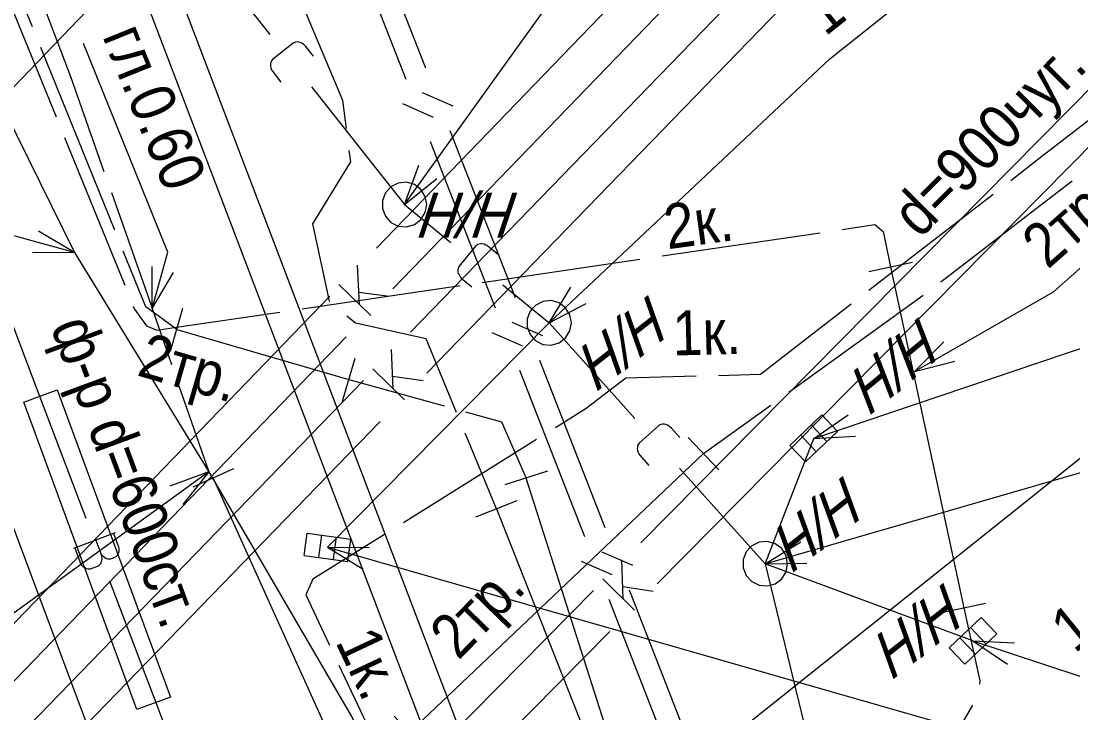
# Model space of a CAD drawing. Header units: metres. Extents: x 369 to 856, y 14070 to 14447.
# Drawn here: x 437.05 to 460.58, y 14119.9 to 14135.37 of the extents above; entities that cross this region are included whole.
import ezdxf
from ezdxf.enums import TextEntityAlignment as Align

# ---------------------------------------------------------------- set-up
doc = ezdxf.new("R2010")
doc.units = ezdxf.units.M
doc.header["$MEASUREMENT"] = 0
for name, color, linetype, lineweight in [('Водопровод', 7, 'Continuous', 25), ('Водосток', 7, 'Continuous', 25), ('Водосточный коллектор', 7, 'Continuous', 25), ('Кабели', 7, 'Continuous', 25), ('Кабель связи', 7, 'Continuous', 25), ('Кабель электрический', 7, 'Continuous', 25), ('Канализация самотёчная', 7, 'Continuous', 25), ('Подземные коммуникации', 7, 'Continuous', 25)]:
    doc.layers.add(name, color=color, linetype=linetype, lineweight=lineweight)
doc.styles.add('Style-RUSSIAN_1251', font='RUSSIAN_1251.shx')
doc.styles.add('Style-RUSSIAN_1251 I 0.32289', font='RUSSIAN_1251.shx', dxfattribs={"oblique": 18.5})

# ---------------------------------------------------------------- blocks, each defined once
blk = doc.blocks.new('RESHT1_27')
at = {"layer": 'Водосток', "color": 252, "linetype": 'Continuous', "lineweight": 9}
for p, q in [((-0.494, -0.254), (-0.494, 0.254)), ((-0.494, 0.254), (0.495, 0.254)), ((-0.163, -0.245), (-0.163, 0.251)), ((0.166, -0.245), (0.166, 0.251)), ((0.495, -0.254), (0.495, 0.254)), ((-0.494, -0.254), (0.495, -0.254))]:
    blk.add_line(p, q, dxfattribs=at)
blk = doc.blocks.new('msdElementTypeLineString_291')
at = {"layer": 'Кабель электрический', "color": 252, "linetype": 'Continuous', "lineweight": 9}
for p, q in [((1.36, 2.14), (1.64, 3.1)), ((5.21, 1.02), (5.49, 1.98))]:
    blk.add_line(p, q, dxfattribs=at)
blk = doc.blocks.new('msdElementTypeMultiLine')
at = {"layer": 'Кабель электрический', "color": 252, "linetype": 'Continuous', "lineweight": 9, "flags": 128}
blk.add_lwpolyline([(1.5, 2.62), (5.35, 1.5)], dxfattribs=at)
at = {"layer": 'Кабель электрический', "color": 252, "linetype": 'Continuous', "lineweight": 9}
blk.add_blockref('msdElementTypeLineString_291', (0, 0), dxfattribs=at)
blk = doc.blocks.new('msdElementTypeLineString_292')
at = {"layer": 'Кабель электрический', "color": 252, "linetype": 'Continuous', "lineweight": 9}
for p, q in [((1.035, 13.731), (1.965, 14.099)), ((5.94, 1.316), (6.87, 1.684))]:
    blk.add_line(p, q, dxfattribs=at)
blk = doc.blocks.new('msdElementTypeMultiLine_1')
at = {"layer": 'Кабель электрический', "color": 252, "linetype": 'Continuous', "lineweight": 9, "flags": 128}
blk.add_lwpolyline([(1.5, 13.915), (6.405, 1.5)], dxfattribs=at)
at = {"layer": 'Кабель электрический', "color": 252, "linetype": 'Continuous', "lineweight": 9}
blk.add_blockref('msdElementTypeLineString_292', (0, 0), dxfattribs=at)
blk = doc.blocks.new('msdElementTypeLineString_293')
at = {"layer": 'Кабель электрический', "color": 252, "linetype": 'Continuous', "lineweight": 9}
for p, q in [((1.976, 13.702), (1.024, 13.398)), ((5.826, 1.652), (4.874, 1.348))]:
    blk.add_line(p, q, dxfattribs=at)
blk = doc.blocks.new('msdElementTypeMultiLine_2')
at = {"layer": 'Кабель электрический', "color": 252, "linetype": 'Continuous', "lineweight": 9, "flags": 128}
blk.add_lwpolyline([(5.35, 1.5), (1.5, 13.55)], dxfattribs=at)
at = {"layer": 'Кабель электрический', "color": 252, "linetype": 'Continuous', "lineweight": 9}
blk.add_blockref('msdElementTypeLineString_293', (0, 0), dxfattribs=at)
blk = doc.blocks.new('msdElementTypeLineString_294')
at = {"layer": 'Кабель электрический', "color": 252, "linetype": 'Continuous', "lineweight": 9}
for p, q in [((8.425, 7.372), (7.737, 8.098)), ((1.844, 1.137), (1.156, 1.863))]:
    blk.add_line(p, q, dxfattribs=at)
blk = doc.blocks.new('msdElementTypeMultiLine_3')
at = {"layer": 'Кабель электрический', "color": 252, "linetype": 'Continuous', "lineweight": 9, "flags": 128}
blk.add_lwpolyline([(1.5, 1.5), (8.081, 7.735)], dxfattribs=at)
at = {"layer": 'Кабель электрический', "color": 252, "linetype": 'Continuous', "lineweight": 9}
blk.add_blockref('msdElementTypeLineString_294', (0, 0), dxfattribs=at)
blk = doc.blocks.new('msdElementTypeLineString_295')
at = {"layer": 'Кабель электрический', "color": 252, "linetype": 'Continuous', "lineweight": 9}
for p, q in [((1.011, 9.022), (1.989, 9.232)), ((2.646, 1.395), (3.624, 1.605))]:
    blk.add_line(p, q, dxfattribs=at)
blk = doc.blocks.new('msdElementTypeMultiLine_4')
at = {"layer": 'Кабель электрический', "color": 252, "linetype": 'Continuous', "lineweight": 9, "flags": 128}
blk.add_lwpolyline([(1.5, 9.127), (3.135, 1.5)], dxfattribs=at)
at = {"layer": 'Кабель электрический', "color": 252, "linetype": 'Continuous', "lineweight": 9}
blk.add_blockref('msdElementTypeLineString_295', (0, 0), dxfattribs=at)
blk = doc.blocks.new('msdElementTypeLineString_301')
at = {"layer": 'Кабель электрический', "color": 252, "linetype": 'Continuous', "lineweight": 9}
blk.add_line((0, 2.2), (2.132, 1.614), dxfattribs=at)
at = {"layer": 'Кабель электрический', "color": 252, "linetype": 'Continuous', "lineweight": 9, "flags": 128}
blk.add_lwpolyline([(2.614, 1.482), (3.42, 1.26), (3.97, 0)], dxfattribs=at)
blk = doc.blocks.new('msdElementTypeMultiLine_10')
at = {"layer": 'Кабель электрический', "color": 252, "linetype": 'Continuous', "lineweight": 9}
blk.add_blockref('msdElementTypeLineString_301', (0, 0), dxfattribs=at)
blk = doc.blocks.new('msdElementTypeMultiLine_12')
at = {"layer": 'Кабели', "color": 252, "linetype": 'Continuous', "lineweight": 9, "flags": 128}
for points in [[(0.826, 34.018), (13.639, 0.393)], [(0.126, 33.75), (12.939, 0.125)]]:
    blk.add_lwpolyline(points, dxfattribs=at)
blk = doc.blocks.new('msdElementTypeLineString_320')
at = {"layer": 'Кабель электрический', "color": 252, "linetype": 'Continuous', "lineweight": 9}
for p, q in [((1.956, 18.792), (1.044, 18.38)), ((9.656, 1.698), (8.738, 1.302))]:
    blk.add_line(p, q, dxfattribs=at)
blk = doc.blocks.new('msdElementTypeMultiLine_25')
at = {"layer": 'Кабель электрический', "color": 252, "linetype": 'Continuous', "lineweight": 9, "flags": 128}
blk.add_lwpolyline([(9.197, 1.5), (8.388, 3.379), (8.288, 3.569), (1.5, 18.586)], dxfattribs=at)
at = {"layer": 'Кабель электрический', "color": 252, "linetype": 'Continuous', "lineweight": 9}
blk.add_blockref('msdElementTypeLineString_320', (0, 0), dxfattribs=at)
blk = doc.blocks.new('msdElementTypeLineString_515')
at = {"layer": 'Кабель электрический', "color": 252, "linetype": 'Continuous', "lineweight": 9}
for p, q in [((5.157, 6.634), (2.182, 4.774)), ((0.741, 1.588), (1.488, 0))]:
    blk.add_line(p, q, dxfattribs=at)
at = {"layer": 'Кабель электрический', "color": 252, "linetype": 'Continuous', "lineweight": 9, "flags": 128}
for points in [[(18.549, 14.566), (16.47, 12.963), (15.771, 12.424)], [(15.375, 12.119), (13.749, 10.865), (12.599, 9.972)], [(12.204, 9.666), (10.171, 8.088), (9.236, 8.064)], [(8.736, 8.051), (7.163, 8.01), (6.269, 7.328), (5.582, 6.898)], [(1.758, 4.509), (0.158, 3.51), (0, 3.164), (0.529, 2.04)]]:
    blk.add_lwpolyline(points, dxfattribs=at)
blk = doc.blocks.new('msdElementTypeMultiLine_212')
at = {"layer": 'Кабель электрический', "color": 252, "linetype": 'Continuous', "lineweight": 9}
blk.add_blockref('msdElementTypeLineString_515', (0, 0), dxfattribs=at)
blk = doc.blocks.new('msdElementTypeLineString_556')
at = {"layer": 'Кабель электрический', "color": 252, "linetype": 'Continuous', "lineweight": 9}
for p, q in [((1.907, 1.377), (4.909, 3.545)), ((0, 0), (1.501, 1.084))]:
    blk.add_line(p, q, dxfattribs=at)
at = {"layer": 'Кабель электрический', "color": 252, "linetype": 'Continuous', "lineweight": 9, "flags": 128}
blk.add_lwpolyline([(5.311, 3.843), (7.896, 5.833), (8.246, 6.102)], dxfattribs=at)
blk = doc.blocks.new('msdElementTypeMultiLine_250')
at = {"layer": 'Кабель электрический', "color": 252, "linetype": 'Continuous', "lineweight": 9}
blk.add_blockref('msdElementTypeLineString_556', (0, 0), dxfattribs=at)
blk = doc.blocks.new('msdElementTypeLineString_610')
at = {"layer": 'Водосток', "color": 252, "linetype": 'Continuous', "lineweight": 9}
for p, q in [((0.001, 9.444), (0.968, 5.451)), ((1.321, 3.993), (2.288, 0))]:
    blk.add_line(p, q, dxfattribs=at)
blk = doc.blocks.new('msdElementTypeMultiLine_286')
at = {"layer": 'Водосток', "color": 252, "linetype": 'Continuous', "lineweight": 9, "flags": 128}
blk.add_lwpolyline([(2.116, 5.065), (2.051, 5.335), (2.039, 5.372), (2.026, 5.399), (2.005, 5.437), (1.978, 5.468), (1.952, 5.49), (1.917, 5.508), (1.881, 5.52), (1.852, 5.52), (1.825, 5.518), (1.256, 5.381), (1.233, 5.37), (1.214, 5.359), (1.193, 5.339), (1.179, 5.319), (1.162, 5.292), (1.148, 5.262), (1.142, 5.228), (1.137, 5.18), (1.141, 5.143), (1.214, 4.842)], dxfattribs=at)
at = {"layer": 'Водосток', "color": 252, "linetype": 'Continuous', "lineweight": 9}
blk.add_blockref('msdElementTypeLineString_610', (0.467, 0.467), dxfattribs=at)
blk = doc.blocks.new('msdElementTypeMultiLine_287')
at = {"layer": 'Водосток', "color": 252, "linetype": 'Continuous', "lineweight": 9, "flags": 128}
blk.add_lwpolyline([(4.648, 0), (0.001, 1.725)], dxfattribs=at)
blk = doc.blocks.new('msdElementTypeMultiLine_288')
at = {"layer": 'Водосток', "color": 252, "linetype": 'Continuous', "lineweight": 9, "flags": 128}
blk.add_lwpolyline([(0.001, 0), (1.086, 2.802)], dxfattribs=at)
blk = doc.blocks.new('msdElementTypeLineString_611')
at = {"layer": 'Водосток', "color": 252, "linetype": 'Continuous', "lineweight": 9}
for p, q in [((0.001, 5.386), (1.918, 3.251)), ((2.92, 2.135), (4.837, 0))]:
    blk.add_line(p, q, dxfattribs=at)
blk = doc.blocks.new('msdElementTypeMultiLine_289')
at = {"layer": 'Водосток', "color": 252, "linetype": 'Continuous', "lineweight": 9, "flags": 128}
blk.add_lwpolyline([(3.389, 3.29), (3.204, 3.497), (3.176, 3.524), (3.151, 3.542), (3.115, 3.565), (3.077, 3.58), (3.043, 3.586), (3.004, 3.585), (2.966, 3.579), (2.941, 3.566), (2.917, 3.551), (2.482, 3.16), (2.466, 3.14), (2.456, 3.121), (2.446, 3.094), (2.443, 3.07), (2.441, 3.037), (2.443, 3.005), (2.454, 2.972), (2.473, 2.927), (2.494, 2.896), (2.701, 2.666)], dxfattribs=at)
at = {"layer": 'Водосток', "color": 252, "linetype": 'Continuous', "lineweight": 9}
blk.add_blockref('msdElementTypeLineString_611', (0.467, 0.467), dxfattribs=at)
blk = doc.blocks.new('msdElementTypeLineString_612')
at = {"layer": 'Водосток', "color": 252, "linetype": 'Continuous', "lineweight": 9}
for p, q in [((0, 6.435), (2.082, 3.806)), ((3.013, 2.63), (5.095, 0))]:
    blk.add_line(p, q, dxfattribs=at)
blk = doc.blocks.new('msdElementTypeMultiLine_290')
at = {"layer": 'Водосток', "color": 252, "linetype": 'Continuous', "lineweight": 9, "flags": 128}
blk.add_lwpolyline([(3.525, 3.783), (3.353, 4.001), (3.327, 4.03), (3.303, 4.049), (3.268, 4.074), (3.231, 4.092), (3.198, 4.101), (3.158, 4.102), (3.121, 4.098), (3.095, 4.086), (3.07, 4.073), (2.612, 3.71), (2.595, 3.691), (2.583, 3.672), (2.571, 3.646), (2.567, 3.622), (2.563, 3.59), (2.563, 3.557), (2.572, 3.523), (2.588, 3.477), (2.607, 3.446), (2.799, 3.203)], dxfattribs=at)
at = {"layer": 'Водосток', "color": 252, "linetype": 'Continuous', "lineweight": 9}
blk.add_blockref('msdElementTypeLineString_612', (0.467, 0.467), dxfattribs=at)
blk = doc.blocks.new('msdElementTypeLineString_613')
at = {"layer": 'Водосток', "color": 252, "linetype": 'Continuous', "lineweight": 9}
for p, q in [((0.001, 2.646), (1.039, 1.798)), ((2.2, 0.848), (3.238, 0))]:
    blk.add_line(p, q, dxfattribs=at)
blk = doc.blocks.new('msdElementTypeMultiLine_291')
at = {"layer": 'Водосток', "color": 252, "linetype": 'Continuous', "lineweight": 9, "flags": 128}
blk.add_lwpolyline([(2.564, 1.996), (2.349, 2.171), (2.317, 2.194), (2.29, 2.208), (2.25, 2.225), (2.21, 2.234), (2.176, 2.235), (2.138, 2.228), (2.101, 2.217), (2.079, 2.2), (2.058, 2.181), (1.687, 1.728), (1.675, 1.706), (1.667, 1.685), (1.662, 1.657), (1.663, 1.633), (1.666, 1.601), (1.672, 1.569), (1.689, 1.538), (1.714, 1.496), (1.739, 1.469), (1.979, 1.273)], dxfattribs=at)
at = {"layer": 'Водосток', "color": 252, "linetype": 'Continuous', "lineweight": 9}
blk.add_blockref('msdElementTypeLineString_613', (0.467, 0.467), dxfattribs=at)
blk = doc.blocks.new('msdElementTypeMultiLine_292')
at = {"layer": 'Водосток', "color": 252, "linetype": 'Continuous', "lineweight": 9, "flags": 128}
blk.add_lwpolyline([(0, 0), (4.959, 5.019)], dxfattribs=at)
blk = doc.blocks.new('msdElementTypeLineString_778')
at = {"layer": 'Водопровод', "color": 252, "linetype": 'Continuous', "lineweight": 9}
blk.add_line((0, 0), (34.524, 27.549), dxfattribs=at)
blk = doc.blocks.new('msdElementTypeMultiLine_400')
at = {"layer": 'Водопровод', "color": 252, "linetype": 'Continuous', "lineweight": 9}
blk.add_blockref('msdElementTypeLineString_778', (0.5, 0.5), dxfattribs=at)
blk = doc.blocks.new('msdElementTypeLineString_814')
at = {"layer": 'Водосток', "color": 252, "linetype": 'Continuous', "lineweight": 9}
for p, q in [((0.001, 31.472), (5.634, 16.438)), ((6.16, 15.034), (11.793, 0))]:
    blk.add_line(p, q, dxfattribs=at)
blk = doc.blocks.new('msdElementTypeMultiLine_420')
at = {"layer": 'Водосток', "color": 252, "linetype": 'Continuous', "lineweight": 9, "flags": 128}
blk.add_lwpolyline([(6.88, 16.141), (6.782, 16.401), (6.767, 16.436), (6.75, 16.462), (6.724, 16.496), (6.694, 16.524), (6.665, 16.543), (6.629, 16.556), (6.591, 16.564), (6.563, 16.561), (6.536, 16.556), (5.988, 16.35), (5.966, 16.337), (5.949, 16.324), (5.93, 16.302), (5.919, 16.28), (5.905, 16.251), (5.895, 16.22), (5.893, 16.185), (5.894, 16.136), (5.903, 16.1), (6.011, 15.81)], dxfattribs=at)
at = {"layer": 'Водосток', "color": 252, "linetype": 'Continuous', "lineweight": 9}
blk.add_blockref('msdElementTypeLineString_814', (0.467, 0.467), dxfattribs=at)
blk = doc.blocks.new('msdElementTypeLineString_833')
at = {"layer": 'Кабель электрический', "color": 252, "linetype": 'Continuous', "lineweight": 9}
blk.add_line((3.303, 31.55), (1.531, 28.528), dxfattribs=at)
at = {"layer": 'Кабель электрический', "color": 252, "linetype": 'Continuous', "lineweight": 9, "flags": 128}
blk.add_lwpolyline([(3.103, 33.729), (3.466, 32.094), (3.453, 32.018)], dxfattribs=at)
blk = doc.blocks.new('msdElementTypeMultiLine_437')
at = {"layer": 'Кабель электрический', "color": 252, "linetype": 'Continuous', "lineweight": 9}
blk.add_blockref('msdElementTypeLineString_833', (0, 0), dxfattribs=at)
blk = doc.blocks.new('msdElementTypeLineString_838')
at = {"layer": 'Кабель электрический', "color": 252, "linetype": 'Continuous', "lineweight": 9}
for p, q in [((0.828, 15.864), (0, 17.907)), ((4.516, 6.768), (2.86, 10.853)), ((6.36, 2.22), (4.704, 6.305))]:
    blk.add_line(p, q, dxfattribs=at)
at = {"layer": 'Кабель электрический', "color": 252, "linetype": 'Continuous', "lineweight": 9, "flags": 128}
for points in [[(2.672, 11.316), (2.239, 12.385), (1.016, 15.401)], [(7.744, 0), (7.054, 0.51), (6.548, 1.757)]]:
    blk.add_lwpolyline(points, dxfattribs=at)
blk = doc.blocks.new('msdElementTypeMultiLine_444')
at = {"layer": 'Кабель электрический', "color": 252, "linetype": 'Continuous', "lineweight": 9}
blk.add_blockref('msdElementTypeLineString_838', (0, 0), dxfattribs=at)
blk = doc.blocks.new('msdElementTypeLineString_845')
at = {"layer": 'Кабель электрический', "color": 252, "linetype": 'Continuous', "lineweight": 9}
for p, q in [((3.925, 8.078), (5.275, 4.772)), ((5.464, 4.309), (6.813, 1.003)), ((18.834, 1.66), (22.367, 2.179)), ((14.806, 1.068), (18.339, 1.587)), ((10.779, 0.477), (14.312, 0.996))]:
    blk.add_line(p, q, dxfattribs=at)
at = {"layer": 'Кабель электрический', "color": 252, "linetype": 'Continuous', "lineweight": 9, "flags": 128}
for points in [[(22.861, 2.251), (23.594, 2.359), (23.78, 2.204), (23.947, 1.419)], [(7.002, 0.54), (7.031, 0.468), (7.3, 0.093), (7.532, 0), (7.915, 0.056), (10.284, 0.404)]]:
    blk.add_lwpolyline(points, dxfattribs=at)
blk = doc.blocks.new('msdElementTypeMultiLine_451')
at = {"layer": 'Кабель электрический', "color": 252, "linetype": 'Continuous', "lineweight": 9}
blk.add_blockref('msdElementTypeLineString_845', (0, 0), dxfattribs=at)
blk = doc.blocks.new('msdElementTypeLineString_875')
at = {"layer": 'Канализация самотёчная', "color": 252, "linetype": 'Continuous', "lineweight": 9}
for p, q in [((13.639, 14.06), (26.232, 27.043)), ((0.001, 0.001), (12.594, 12.983))]:
    blk.add_line(p, q, dxfattribs=at)
blk = doc.blocks.new('msdElementTypeLineString_876')
at = {"layer": 'Канализация самотёчная', "color": 252, "linetype": 'Continuous', "lineweight": 9}
for p, q in [((13.64, 14.061), (26.234, 27.044)), ((0.001, 0), (12.595, 12.984))]:
    blk.add_line(p, q, dxfattribs=at)
blk = doc.blocks.new('msdElementTypeLineString_877')
at = {"layer": 'Канализация самотёчная', "color": 252, "linetype": 'Continuous', "lineweight": 9}
for p, q in [((13.579, 13.762), (13.539, 14.637)), ((13.121, 14.206), (13.832, 13.516)), ((13.566, 14.039), (14.25, 13.947))]:
    blk.add_line(p, q, dxfattribs=at)
blk = doc.blocks.new('msdElementTypeMultiLine_473')
at = {"layer": 'Канализация самотёчная', "color": 252, "linetype": 'Continuous', "lineweight": 9}
for name, p in [('msdElementTypeLineString_875', (0.323, 0.963)), ('msdElementTypeLineString_876', (0.689, 0.048)), ('msdElementTypeLineString_877', (0, 0))]:
    blk.add_blockref(name, p, dxfattribs=at)
blk = doc.blocks.new('msdElementTypeLineString_925')
at = {"layer": 'Кабель связи', "color": 252, "linetype": 'Continuous', "lineweight": 9}
for p, q in [((5.558, 22.684), (7.02, 18.944)), ((6.949, 18.395), (7.636, 18.095)), ((7.566, 17.547), (9.027, 13.807)), ((8.957, 13.258), (9.644, 12.958)), ((9.573, 12.409), (11.035, 8.669)), ((10.965, 8.121), (11.651, 7.821)), ((11.581, 7.272), (13.043, 3.532))]:
    blk.add_line(p, q, dxfattribs=at)
blk = doc.blocks.new('msdElementTypeLineString_926')
at = {"layer": 'Кабель связи', "color": 252, "linetype": 'Continuous', "lineweight": 9}
for p, q in [((5.536, 22.584), (6.989, 18.866)), ((6.919, 18.318), (7.606, 18.017)), ((7.535, 17.469), (8.988, 13.751)), ((8.918, 13.203), (9.605, 12.902)), ((9.534, 12.354), (10.987, 8.636)), ((10.917, 8.088), (11.604, 7.787)), ((11.533, 7.239), (12.986, 3.521))]:
    blk.add_line(p, q, dxfattribs=at)
blk = doc.blocks.new('msdElementTypeMultiLine_516')
at = {"layer": 'Кабель связи', "color": 252, "linetype": 'Continuous', "lineweight": 9}
for name, p in [('msdElementTypeLineString_925', (0.409, 0.172)), ('msdElementTypeLineString_926', (0, 0))]:
    blk.add_blockref(name, p, dxfattribs=at)
blk = doc.blocks.new('msdElementTypeLineString_937')
at = {"layer": 'Канализация самотёчная', "color": 252, "linetype": 'Continuous', "lineweight": 9}
for p, q in [((16.046, 16.225), (31.036, 31.383)), ((0, 0), (14.991, 15.158))]:
    blk.add_line(p, q, dxfattribs=at)
blk = doc.blocks.new('msdElementTypeLineString_938')
at = {"layer": 'Канализация самотёчная', "color": 252, "linetype": 'Continuous', "lineweight": 9}
for p, q in [((16.047, 16.226), (31.038, 31.385)), ((0.001, 0.001), (14.992, 15.16))]:
    blk.add_line(p, q, dxfattribs=at)
blk = doc.blocks.new('msdElementTypeLineString_939')
at = {"layer": 'Канализация самотёчная', "color": 252, "linetype": 'Continuous', "lineweight": 9}
for p, q in [((15.978, 15.933), (15.947, 16.808)), ((15.525, 16.381), (16.229, 15.685)), ((15.968, 16.21), (16.651, 16.111))]:
    blk.add_line(p, q, dxfattribs=at)
blk = doc.blocks.new('msdElementTypeMultiLine_524')
at = {"layer": 'Канализация самотёчная', "color": 252, "linetype": 'Continuous', "lineweight": 9}
for name, p in [('msdElementTypeLineString_937', (0.324, 0.962)), ('msdElementTypeLineString_938', (0.688, 0.05)), ('msdElementTypeLineString_939', (0, 0))]:
    blk.add_blockref(name, p, dxfattribs=at)
blk = doc.blocks.new('msdElementTypeLineString_959')
at = {"layer": 'Кабель электрический', "color": 252, "linetype": 'Continuous', "lineweight": 9}
for p, q in [((0.698, 23.883), (0.001, 25.573)), ((2.283, 20.041), (0.889, 23.421)), ((3.893, 16.209), (2.474, 19.579)), ((5.506, 12.379), (4.087, 15.748)), ((10.31, 0), (9.61, 1.689))]:
    blk.add_line(p, q, dxfattribs=at)
at = {"layer": 'Кабель электрический', "color": 252, "linetype": 'Continuous', "lineweight": 9, "flags": 128}
for points in [[(6.953, 8.504), (6.875, 9.127), (5.7, 11.918)], [(6.581, 4.634), (6.572, 4.642), (6.203, 6.373), (7.047, 7.758), (7.016, 8.008)], [(9.418, 2.151), (8.734, 3.801), (7.152, 4.147), (6.962, 4.309)]]:
    blk.add_lwpolyline(points, dxfattribs=at)
blk = doc.blocks.new('msdElementTypeMultiLine_538')
at = {"layer": 'Кабель электрический', "color": 252, "linetype": 'Continuous', "lineweight": 9}
blk.add_blockref('msdElementTypeLineString_959', (0, 0), dxfattribs=at)
blk = doc.blocks.new('msdElementTypeLineString_980')
at = {"layer": 'Кабель электрический', "color": 252, "linetype": 'Continuous', "lineweight": 9}
for p, q in [((0, 21.414), (0.766, 19.525)), ((0.954, 19.062), (2.485, 15.284)), ((7.383, 1.925), (8.053, 0))]:
    blk.add_line(p, q, dxfattribs=at)
at = {"layer": 'Кабель электрический', "color": 252, "linetype": 'Continuous', "lineweight": 9, "flags": 128}
for points in [[(2.673, 14.82), (2.825, 14.444), (4.131, 11.013)], [(4.309, 10.546), (4.957, 8.843), (5.706, 6.717)], [(5.872, 6.245), (6.626, 4.103), (7.219, 2.397)]]:
    blk.add_lwpolyline(points, dxfattribs=at)
blk = doc.blocks.new('msdElementTypeMultiLine_559')
at = {"layer": 'Кабель электрический', "color": 252, "linetype": 'Continuous', "lineweight": 9}
blk.add_blockref('msdElementTypeLineString_980', (0, 0), dxfattribs=at)
blk = doc.blocks.new('msdElementTypeMultiLine_562')
at = {"layer": 'Кабель электрический', "color": 252, "linetype": 'Continuous', "lineweight": 9, "flags": 128}
blk.add_lwpolyline([(1.501, 41.894), (1.521, 41.852), (4.901, 35.062), (8.791, 27.172), (11.801, 22.272), (14.991, 16.802), (17.621, 11.902), (19.391, 8.672), (20.981, 5.262), (22.728, 1.5)], dxfattribs=at)
blk = doc.blocks.new('msdElementTypeLineString_990')
at = {"layer": 'Канализация самотёчная', "color": 252, "linetype": 'Continuous', "lineweight": 9}
for p, q in [((13.619, 14.09), (26.195, 27.102)), ((0.001, 0), (12.577, 13.012))]:
    blk.add_line(p, q, dxfattribs=at)
blk = doc.blocks.new('msdElementTypeLineString_991')
at = {"layer": 'Канализация самотёчная', "color": 252, "linetype": 'Continuous', "lineweight": 9}
for p, q in [((13.623, 14.094), (26.203, 27.11)), ((0.001, 0), (12.581, 13.016))]:
    blk.add_line(p, q, dxfattribs=at)
blk = doc.blocks.new('msdElementTypeLineString_992')
at = {"layer": 'Канализация самотёчная', "color": 252, "linetype": 'Continuous', "lineweight": 9}
for p, q in [((13.562, 13.793), (13.521, 14.668)), ((13.104, 14.236), (13.816, 13.548)), ((13.549, 14.07), (14.233, 13.979))]:
    blk.add_line(p, q, dxfattribs=at)
blk = doc.blocks.new('msdElementTypeMultiLine_566')
at = {"layer": 'Канализация самотёчная', "color": 252, "linetype": 'Continuous', "lineweight": 9}
for name, p in [('msdElementTypeLineString_990', (0.323, 0.964)), ('msdElementTypeLineString_991', (0.689, 0.048)), ('msdElementTypeLineString_992', (0, 0))]:
    blk.add_blockref(name, p, dxfattribs=at)
blk = doc.blocks.new('msdElementTypeLineString_1070')
at = {"layer": 'Водопровод', "color": 252, "linetype": 'Continuous', "lineweight": 9}
for p, q in [((0, 31.869), (3.097, 23.689)), ((3.628, 22.286), (6.725, 14.107)), ((6.725, 14.107), (7.759, 11.383)), ((8.291, 9.98), (9.326, 7.256)), ((9.326, 7.256), (10.437, 4.33)), ((10.969, 2.927), (12.08, 0.001))]:
    blk.add_line(p, q, dxfattribs=at)
blk = doc.blocks.new('msdElementTypeLineString_1071')
at = {"layer": 'Водопровод', "color": 252, "linetype": 'Continuous', "lineweight": 9}
for p, q in [((4.254, 23.859), (3.321, 23.506)), ((3.82, 23.694), (3.934, 23.394)), ((3.352, 23.517), (3.48, 23.178)), ((8.916, 11.553), (7.984, 11.199)), ((8.482, 11.388), (8.596, 11.088)), ((8.014, 11.21), (8.143, 10.872)), ((11.594, 4.5), (10.661, 4.146)), ((11.16, 4.335), (11.274, 4.035)), ((10.692, 4.157), (10.82, 3.819))]:
    blk.add_line(p, q, dxfattribs=at)
at = {"layer": 'Водопровод', "color": 252, "linetype": 'Continuous', "lineweight": 9, "flags": 128}
for points in [[(4.22, 23.846), (4.333, 23.548), (4.338, 23.518), (4.338, 23.464), (4.329, 23.41), (4.321, 23.388), (4.31, 23.365), (4.292, 23.343), (4.269, 23.32), (4.256, 23.311), (4.148, 23.27), (4.125, 23.267), (4.093, 23.269), (4.068, 23.276), (4.043, 23.284), (4.014, 23.303), (3.984, 23.33), (3.96, 23.355), (3.934, 23.394), (3.944, 23.356), (3.952, 23.324), (3.955, 23.273), (3.95, 23.239), (3.943, 23.206), (3.924, 23.167), (3.898, 23.135), (3.871, 23.115), (3.693, 23.048), (3.674, 23.045), (3.646, 23.046), (3.611, 23.055), (3.573, 23.075), (3.546, 23.094), (3.51, 23.13), (3.492, 23.153), (3.48, 23.178)], [(8.882, 11.54), (8.995, 11.242), (9.001, 11.212), (9.001, 11.158), (8.991, 11.104), (8.984, 11.082), (8.973, 11.059), (8.955, 11.037), (8.932, 11.014), (8.919, 11.005), (8.811, 10.964), (8.788, 10.961), (8.756, 10.963), (8.731, 10.97), (8.706, 10.978), (8.677, 10.997), (8.647, 11.023), (8.623, 11.048), (8.596, 11.088), (8.607, 11.05), (8.615, 11.017), (8.618, 10.967), (8.613, 10.933), (8.606, 10.9), (8.587, 10.861), (8.561, 10.829), (8.534, 10.809), (8.356, 10.741), (8.338, 10.738), (8.309, 10.74), (8.274, 10.748), (8.236, 10.768), (8.209, 10.787), (8.173, 10.824), (8.155, 10.847), (8.143, 10.872)], [(11.56, 4.487), (11.673, 4.189), (11.678, 4.159), (11.679, 4.105), (11.669, 4.051), (11.662, 4.029), (11.65, 4.006), (11.633, 3.984), (11.61, 3.961), (11.597, 3.952), (11.489, 3.911), (11.466, 3.908), (11.433, 3.91), (11.409, 3.917), (11.384, 3.925), (11.354, 3.944), (11.324, 3.971), (11.301, 3.996), (11.274, 4.035), (11.284, 3.997), (11.293, 3.964), (11.296, 3.914), (11.291, 3.88), (11.283, 3.847), (11.264, 3.808), (11.238, 3.776), (11.212, 3.756), (11.034, 3.689), (11.015, 3.685), (10.987, 3.687), (10.952, 3.695), (10.914, 3.715), (10.887, 3.734), (10.851, 3.771), (10.832, 3.794), (10.82, 3.819)]]:
    blk.add_lwpolyline(points, dxfattribs=at)
blk = doc.blocks.new('msdElementTypeMultiLine_615')
at = {"layer": 'Водопровод', "color": 252, "linetype": 'Continuous', "lineweight": 9}
for name, p in [('msdElementTypeLineString_1070', (0.5, 0.5)), ('msdElementTypeLineString_1071', (0, 0))]:
    blk.add_blockref(name, p, dxfattribs=at)
blk = doc.blocks.new('RESHT1_33')
at = {"layer": 'Подземные коммуникации', "color": 252, "linetype": 'Continuous', "lineweight": 9}
for p, q in [((-0.494, -0.254), (-0.494, 0.254)), ((-0.494, 0.254), (0.495, 0.254)), ((-0.163, -0.245), (-0.163, 0.251)), ((0.166, -0.245), (0.166, 0.251)), ((0.495, -0.254), (0.495, 0.254)), ((-0.494, -0.254), (0.495, -0.254))]:
    blk.add_line(p, q, dxfattribs=at)
blk = doc.blocks.new('RESHT1_34')
at = {"layer": 'Подземные коммуникации', "color": 252, "linetype": 'Continuous', "lineweight": 9}
for p, q in [((-0.494, -0.254), (-0.494, 0.254)), ((-0.494, 0.254), (0.495, 0.254)), ((-0.163, -0.245), (-0.163, 0.251)), ((0.166, -0.245), (0.166, 0.251)), ((0.495, -0.254), (0.495, 0.254)), ((-0.494, -0.254), (0.495, -0.254))]:
    blk.add_line(p, q, dxfattribs=at)
blk = doc.blocks.new('DIMTXT_3')
at = {"layer": 'Водосток', "color": 252, "linetype": 'Continuous', "lineweight": 9}
for q in [(0.772, 0.526), (0.933, 0.052)]:
    blk.add_line((0, 0), q, dxfattribs=at)
at = {"layer": 'Водосток', "color": 252, "linetype": 'Continuous', "lineweight": 9, "flags": 128}
blk.add_lwpolyline([(0, 0), (8.694, 2.946), (14.829, 7.439)], dxfattribs=at)
at = {"layer": 'Водосток', "color": 252, "linetype": 'Continuous', "lineweight": 9, "style": 'Style-RUSSIAN_1251', "width": 0.9}
blk.add_text('145.24лот.', height=1, rotation=36.2172, dxfattribs=at).set_placement((8.019, 4.248), align=Align.TOP_LEFT)
blk = doc.blocks.new('DIMTXT_33')
at = {"layer": 'Водосток', "color": 252, "linetype": 'Continuous', "lineweight": 9}
for q in [(0.773, 0.524), (0.933, 0.05)]:
    blk.add_line((0, 0), q, dxfattribs=at)
at = {"layer": 'Водосток', "color": 252, "linetype": 'Continuous', "lineweight": 9, "flags": 128}
blk.add_lwpolyline([(0, 0), (6.804, 2.293), (12.628, 7.105)], dxfattribs=at)
at = {"layer": 'Водосток', "color": 252, "linetype": 'Continuous', "lineweight": 9, "style": 'Style-RUSSIAN_1251', "width": 0.9}
blk.add_text('145.08лот.', height=1, rotation=39.5662, dxfattribs=at).set_placement((6.054, 3.554), align=Align.TOP_LEFT)
blk = doc.blocks.new('DIMTXT_34')
at = {"layer": 'Водосток', "color": 252, "linetype": 'Continuous', "lineweight": 9}
for q in [(0.796, -0.488), (0.934, -0.007)]:
    blk.add_line((0, 0), q, dxfattribs=at)
at = {"layer": 'Водосток', "color": 252, "linetype": 'Continuous', "lineweight": 9, "flags": 128}
blk.add_lwpolyline([(0, 0), (19.122, -5.474), (25.187, -0.957)], dxfattribs=at)
blk = doc.blocks.new('DIMTXT_35')
at = {"layer": 'Водосток', "color": 252, "linetype": 'Continuous', "lineweight": 9}
for q in [(0.776, -0.519), (0.933, -0.045)]:
    blk.add_line((0, 0), q, dxfattribs=at)
at = {"layer": 'Водосток', "color": 252, "linetype": 'Continuous', "lineweight": 9, "flags": 128}
blk.add_lwpolyline([(0, 0), (2.388, -0.788), (8.257, 3.98)], dxfattribs=at)
at = {"layer": 'Водосток', "color": 252, "linetype": 'Continuous', "lineweight": 9, "style": 'Style-RUSSIAN_1251', "width": 0.9}
blk.add_text('145.38лот.', height=1, rotation=39.09, dxfattribs=at).set_placement((1.648, 0.479), align=Align.TOP_LEFT)
blk = doc.blocks.new('DIMTXT_39')
at = {"layer": 'Кабель электрический', "color": 252, "linetype": 'Continuous', "lineweight": 9}
for q in [(0.657, 0.664), (0.905, 0.23)]:
    blk.add_line((0, 0), q, dxfattribs=at)
at = {"layer": 'Кабель электрический', "color": 252, "linetype": 'Continuous', "lineweight": 9, "flags": 128}
blk.add_lwpolyline([(0, 0), (3.114, 1.783), (5.386, 3.794)], dxfattribs=at)
at = {"layer": 'Кабель электрический', "color": 252, "linetype": 'Continuous', "lineweight": 9, "style": 'Style-RUSSIAN_1251', "width": 0.9}
blk.add_text('2тр.', height=1, rotation=41.5049, dxfattribs=at).set_placement((2.321, 3.018), align=Align.TOP_LEFT)
blk = doc.blocks.new('DIMTXT_238')
at = {"layer": 'Кабель электрический', "color": 252, "linetype": 'Continuous', "lineweight": 9}
for q in [(-0.801, 0.48), (-0.934, -0.002)]:
    blk.add_line((0, 0), q, dxfattribs=at)
at = {"layer": 'Кабель электрический', "color": 252, "linetype": 'Continuous', "lineweight": 9, "flags": 128}
blk.add_lwpolyline([(0, 0), (-15.682, 4.316), (-22.987, 1.308)], dxfattribs=at)
at = {"layer": 'Кабель электрический', "color": 252, "linetype": 'Continuous', "lineweight": 9, "style": 'Style-RUSSIAN_1251', "width": 0.9}
blk.add_text('138.05в.тр.', height=1, rotation=22.3796, dxfattribs=at).set_placement((-23.539, 2.649), align=Align.TOP_LEFT)
blk = doc.blocks.new('DIMTXT_239')
at = {"layer": 'Кабель электрический', "color": 252, "linetype": 'Continuous', "lineweight": 9}
for q in [(-0.876, -0.325), (-0.583, -0.73)]:
    blk.add_line((0, 0), q, dxfattribs=at)
at = {"layer": 'Кабель электрический', "color": 252, "linetype": 'Continuous', "lineweight": 9, "flags": 128}
blk.add_lwpolyline([(0, 0), (-11.214, -8.112), (-18.383, -11.448)], dxfattribs=at)
at = {"layer": 'Кабель электрический', "color": 252, "linetype": 'Continuous', "lineweight": 9, "style": 'Style-RUSSIAN_1251', "width": 0.9}
blk.add_text('138.85в.тр.', height=1, rotation=24.9544, dxfattribs=at).set_placement((-18.995, -10.134), align=Align.TOP_LEFT)
blk = doc.blocks.new('DIMTXT_343')
at = {"layer": 'Кабель электрический', "color": 252, "linetype": 'Continuous', "lineweight": 9}
for q in [(0, 0.934), (0.482, 0.8)]:
    blk.add_line((0, 0), q, dxfattribs=at)
at = {"layer": 'Кабель электрический', "color": 252, "linetype": 'Continuous', "lineweight": 9, "flags": 128}
blk.add_lwpolyline([(0, 0), (0.35, 1.259), (-1.537, 5.923)], dxfattribs=at)
at = {"layer": 'Кабель электрический', "color": 252, "linetype": 'Continuous', "lineweight": 9, "style": 'Style-RUSSIAN_1251', "width": 0.9}
blk.add_text('гл.0.60', height=1, rotation=292.0287, dxfattribs=at).set_placement((-0.193, 6.467), align=Align.TOP_LEFT)
blk = doc.blocks.new('DIMTXT_348')
at = {"layer": 'Водосток', "color": 252, "linetype": 'Continuous', "lineweight": 9}
for q in [(0.795, 0.49), (0.934, 0.01)]:
    blk.add_line((0, 0), q, dxfattribs=at)
at = {"layer": 'Водосток', "color": 252, "linetype": 'Continuous', "lineweight": 9, "flags": 128}
blk.add_lwpolyline([(0, 0), (11.931, 3.446), (17.857, 8.222)], dxfattribs=at)
at = {"layer": 'Водосток', "color": 252, "linetype": 'Continuous', "lineweight": 9, "style": 'Style-RUSSIAN_1251', "width": 0.9}
blk.add_text('144.78лот.', height=1, rotation=38.8667, dxfattribs=at).set_placement((11.196, 4.716), align=Align.TOP_LEFT)
blk = doc.blocks.new('DIMTXT_349')
at = {"layer": 'Водосток', "color": 252, "linetype": 'Continuous', "lineweight": 9}
for q in [(0.322, 0.877), (0.728, 0.585)]:
    blk.add_line((0, 0), q, dxfattribs=at)
at = {"layer": 'Водосток', "color": 252, "linetype": 'Continuous', "lineweight": 9, "flags": 128}
blk.add_lwpolyline([(0, 0), (4.807, 6.688), (10.096, 12.141)], dxfattribs=at)
at = {"layer": 'Водосток', "color": 252, "linetype": 'Continuous', "lineweight": 9, "style": 'Style-RUSSIAN_1251', "width": 0.9}
blk.add_text('143.04лот.', height=1, rotation=45.8719, dxfattribs=at).set_placement((3.923, 7.859), align=Align.TOP_LEFT)
blk = doc.blocks.new('DIMTXT_350')
at = {"layer": 'Водосток', "color": 252, "linetype": 'Continuous', "lineweight": 9}
for q in [(0.485, 0.798), (0.827, 0.434)]:
    blk.add_line((0, 0), q, dxfattribs=at)
at = {"layer": 'Водосток', "color": 252, "linetype": 'Continuous', "lineweight": 9, "flags": 128}
blk.add_lwpolyline([(0, 0), (6.283, 5.902), (12.26, 10.671)], dxfattribs=at)
at = {"layer": 'Водосток', "color": 252, "linetype": 'Continuous', "lineweight": 9, "style": 'Style-RUSSIAN_1251', "width": 0.9}
blk.add_text('144.24лот.', height=1, rotation=38.5899, dxfattribs=at).set_placement((5.555, 7.175), align=Align.TOP_LEFT)

msp = doc.modelspace()

# ---------------------------------------------------------------- linework, layer by layer
at = {"layer": 'Водопровод', "color": 252, "linetype": 'Continuous', "lineweight": 9, "flags": 128}
msp.add_lwpolyline([(437.858, 14127.126), (440.39, 14120.25), (439.64, 14119.974), (437.108, 14126.85), (437.858, 14127.126)], dxfattribs=at)
at = {"layer": 'Водосточный коллектор', "color": 252, "linetype": 'Continuous', "lineweight": 9, "flags": 128}
msp.add_lwpolyline([(426.672, 14127.982), (459.014, 14161.833), (522.144, 14223.696), (522.51, 14223.97), (531.043, 14230.367), (611.564, 14290.612), (612.738, 14287.515), (527.933, 14224.182), (523.933, 14221.195), (485.726, 14183.56), (461.306, 14159.599), (440.531, 14137.701), (433.936, 14130.834), (428.004, 14124.65)], dxfattribs=at)
at = {"layer": 'Подземные коммуникации', "color": 252, "linetype": 'Continuous', "lineweight": 9, "flags": 128}
for points in [[(446.126, 14131.266), (446.092, 14131.447), (445.996, 14131.603), (445.849, 14131.714), (445.672, 14131.764), (445.489, 14131.747), (445.325, 14131.665), (445.317, 14131.656), (445.201, 14131.529), (445.135, 14131.358), (445.135, 14131.174), (445.201, 14131.003), (445.325, 14130.867), (445.489, 14130.785), (445.672, 14130.768), (445.849, 14130.818), (445.996, 14130.929), (446.01, 14130.952), (446.092, 14131.085), (446.126, 14131.266)], [(449.363, 14128.62), (449.329, 14128.801), (449.233, 14128.957), (449.086, 14129.068), (448.909, 14129.118), (448.726, 14129.101), (448.562, 14129.019), (448.482, 14128.932), (448.438, 14128.883), (448.372, 14128.712), (448.372, 14128.528), (448.438, 14128.357), (448.517, 14128.27), (448.562, 14128.221), (448.726, 14128.139), (448.909, 14128.122), (449.086, 14128.172), (449.193, 14128.253), (449.233, 14128.283), (449.329, 14128.439), (449.363, 14128.62)], [(454.199, 14123.234), (454.165, 14123.415), (454.069, 14123.571), (453.922, 14123.682), (453.877, 14123.694), (453.745, 14123.732), (453.562, 14123.715), (453.398, 14123.633), (453.369, 14123.602), (453.274, 14123.497), (453.208, 14123.326), (453.208, 14123.142), (453.274, 14122.971), (453.398, 14122.835), (453.562, 14122.753), (453.745, 14122.736), (453.815, 14122.756), (453.922, 14122.786), (454.069, 14122.897), (454.165, 14123.053), (454.167, 14123.06), (454.199, 14123.234)]]:
    msp.add_lwpolyline(points, dxfattribs=at)

# ---------------------------------------------------------------- block references
at = {"layer": 'Водопровод', "color": 252, "linetype": 'Continuous', "lineweight": 9}
for name, p in [('msdElementTypeMultiLine_400', (443.975, 14112.115)), ('msdElementTypeMultiLine_615', (430.236, 14112.373))]:
    msp.add_blockref(name, p, dxfattribs=at)
at = {"layer": 'Водосток', "color": 252, "linetype": 'Continuous', "lineweight": 9}
for name, p in [('DIMTXT_349', (445.626, 14131.266)), ('DIMTXT_350', (448.863, 14128.62)), ('msdElementTypeMultiLine_290', (440.064, 14130.799)), ('DIMTXT_33', (454.784, 14126.036)), ('DIMTXT_348', (453.699, 14123.234)), ('msdElementTypeMultiLine_291', (445.158, 14128.153)), ('msdElementTypeMultiLine_292', (443.904, 14123.601)), ('msdElementTypeMultiLine_289', (448.395, 14122.767)), ('msdElementTypeMultiLine_420', (434.922, 14096.061)), ('msdElementTypeMultiLine_288', (453.698, 14123.234)), ('DIMTXT_35', (458.346, 14121.509)), ('DIMTXT_34', (443.904, 14123.601)), ('msdElementTypeMultiLine_286', (453.231, 14113.323)), ('msdElementTypeMultiLine_287', (453.698, 14121.509)), ('DIMTXT_3', (455.986, 14113.79))]:
    msp.add_blockref(name, p, dxfattribs=at)
at = {"layer": 'Водосток', "color": 252, "linetype": 'Continuous', "lineweight": 9, "rotation": 352.1328153273963}
msp.add_blockref('RESHT1_27', (443.904, 14123.601), dxfattribs=at)
at = {"layer": 'Кабели', "color": 252, "linetype": 'Continuous', "lineweight": 9}
msp.add_blockref('msdElementTypeMultiLine_12', (438.888, 14104.259), dxfattribs=at)
at = {"layer": 'Кабель связи', "color": 252, "linetype": 'Continuous', "lineweight": 9}
msp.add_blockref('msdElementTypeMultiLine_516', (438.665, 14115.205), dxfattribs=at)
at = {"layer": 'Кабель электрический', "color": 252, "linetype": 'Continuous', "lineweight": 9}
for name, p in [('msdElementTypeMultiLine_212', (443.42, 14119.375)), ('msdElementTypeMultiLine_250', (452.32, 14125.697)), ('msdElementTypeMultiLine_538', (437.376, 14124.464)), ('msdElementTypeMultiLine_559', (433.197, 14125.29)), ('msdElementTypeMultiLine_444', (432.786, 14128.47)), ('msdElementTypeMultiLine_451', (432.557, 14128.457)), ('msdElementTypeMultiLine_562', (429.449, 14103.018)), ('DIMTXT_343', (439.979, 14128.945)), ('DIMTXT_238', (438.24, 14130.19)), ('DIMTXT_39', (457.036, 14127.534)), ('msdElementTypeMultiLine_4', (455.004, 14120.749)), ('msdElementTypeMultiLine', (439.03, 14125.85)), ('msdElementTypeMultiLine_10', (444.38, 14125.15)), ('msdElementTypeMultiLine_3', (444.239, 14117.962)), ('msdElementTypeMultiLine_25', (439.845, 14106.566)), ('DIMTXT_239', (441.25, 14125.29)), ('msdElementTypeMultiLine_2', (446.85, 14111.6)), ('msdElementTypeMultiLine_1', (446.186, 14110.549)), ('msdElementTypeMultiLine_437', (455.036, 14088.52))]:
    msp.add_blockref(name, p, dxfattribs=at)
at = {"layer": 'Канализация самотёчная', "color": 252, "linetype": 'Continuous', "lineweight": 9}
for name, p in [('msdElementTypeMultiLine_566', (431.055, 14115.24)), ('msdElementTypeMultiLine_473', (431.796, 14113.386)), ('msdElementTypeMultiLine_524', (434.543, 14106.512))]:
    msp.add_blockref(name, p, dxfattribs=at)
at = {"layer": 'Подземные коммуникации', "color": 252, "linetype": 'Continuous', "lineweight": 9, "rotation": 43.47337225970279}
for name, p in [('RESHT1_33', (454.784, 14126.036)), ('RESHT1_34', (458.346, 14121.509))]:
    msp.add_blockref(name, p, dxfattribs=at)

# ---------------------------------------------------------------- texts
at = {"layer": 'Водопровод', "color": 252, "linetype": 'Continuous', "lineweight": 9, "style": 'Style-RUSSIAN_1251', "width": 0.899998}
msp.add_text('ф-р d=600ст.', height=1, rotation=290.2156, dxfattribs=at).set_placement((437.703, 14128.535))
at = {"layer": 'Кабель электрический', "color": 252, "linetype": 'Continuous', "lineweight": 9, "style": 'Style-RUSSIAN_1251', "width": 0.899998}
for s, rotation, p in [('2к.', 7.8442, (451.514, 14130.264)), ('1к.', 1.4854, (451.637, 14127.889)), ('2тр.', 343.7798, (439.613, 14127.453)), ('2тр.', 45.7837, (446.832, 14121.057)), ('1к.', 295.1872, (444.07, 14121.49))]:
    msp.add_text(s, height=1, rotation=rotation, dxfattribs=at).set_placement(p)
at = {"layer": 'Канализация самотёчная', "color": 252, "linetype": 'Continuous', "lineweight": 9, "style": 'Style-RUSSIAN_1251', "width": 0.899998}
msp.add_text('d=900чуг.', height=1, rotation=45.318, dxfattribs=at).set_placement((457.16, 14130.487))
at = {"layer": 'Подземные коммуникации', "color": 252, "linetype": 'Continuous', "lineweight": 9, "style": 'Style-RUSSIAN_1251 I 0.32289', "oblique": 18.5, "width": 0.9}
msp.add_text('Н/Н', height=1, dxfattribs=at).set_placement((445.84, 14130.528))
for rotation, p in [(38.0208, (449.874, 14127.033)), (39.6563, (455.987, 14126.504)), (38.4992, (454.251, 14122.978)), (38.2972, (456.492, 14120.591))]:
    msp.add_text('Н/Н', height=1, rotation=rotation, dxfattribs=at).set_placement(p)

doc.saveas('drawing.dxf')
